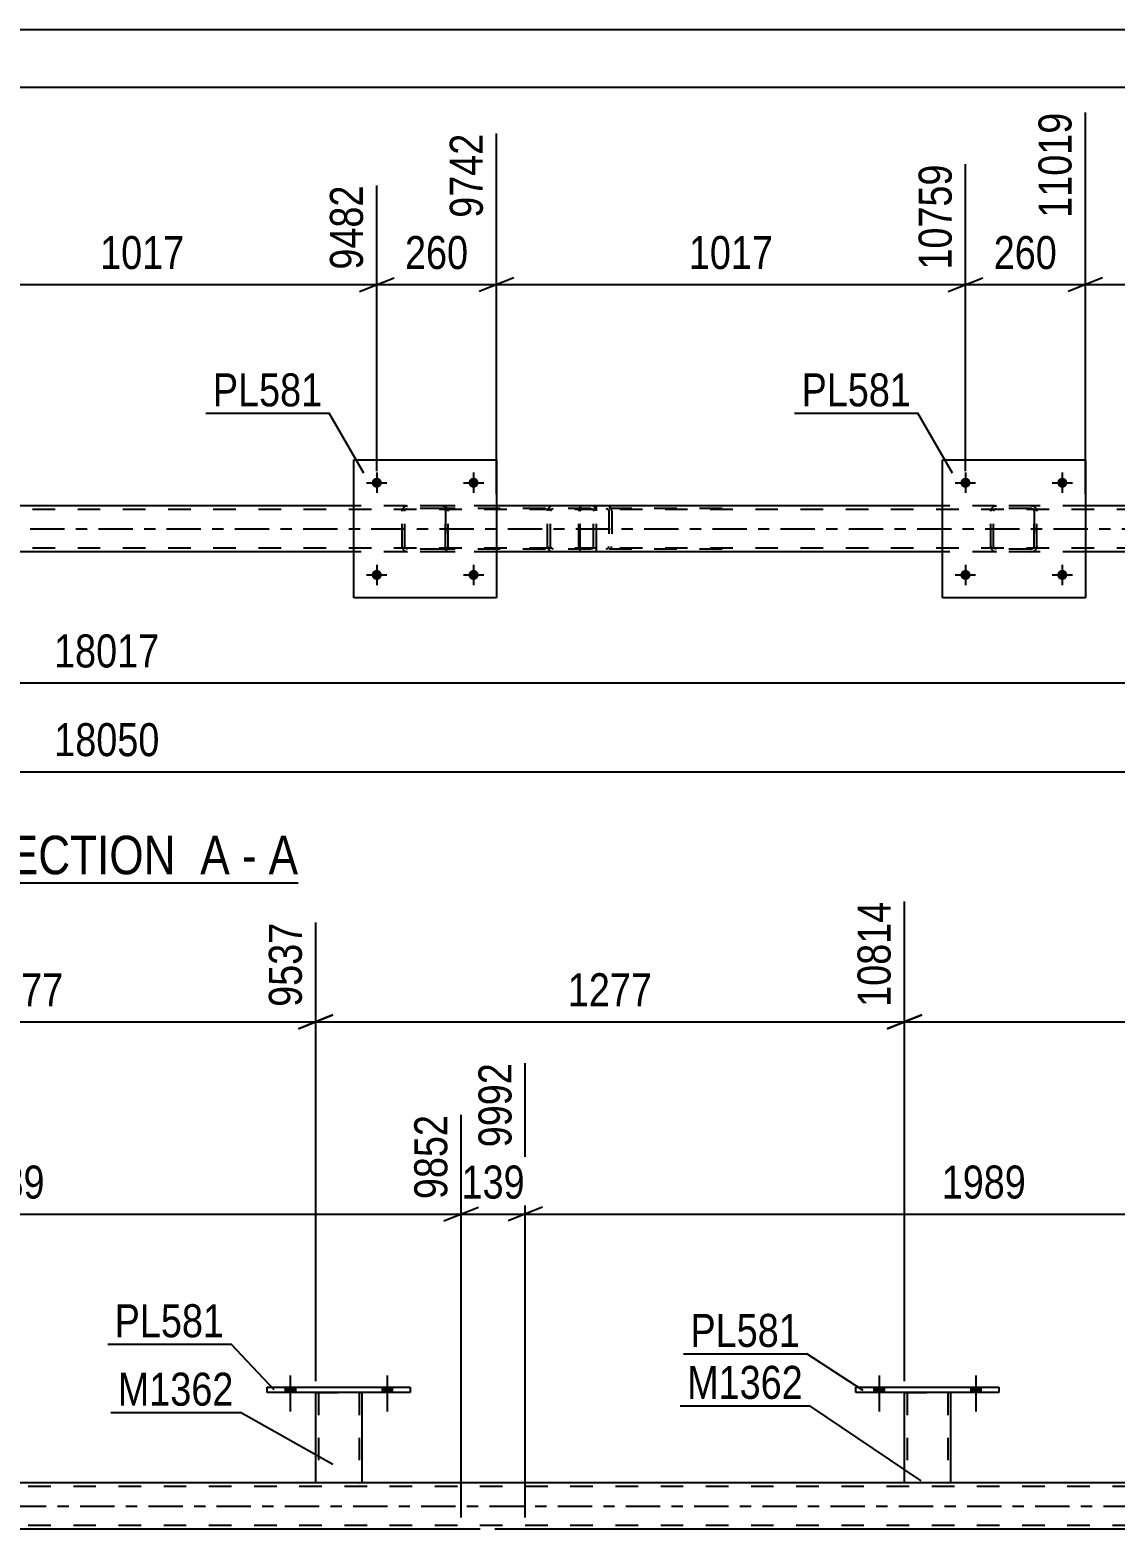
# Model space of a CAD drawing. Header units: millimetres. Extents: x 0 to 841, y 0 to 594.
# Drawn here: x 434.7 to 528.8, y 463.9 to 594 of the extents above; entities that cross this region are included whole.
import ezdxf

# ---------------------------------------------------------------- set-up
doc = ezdxf.new("R2010")
doc.units = ezdxf.units.MM
doc.linetypes.add('DXK_LINE_DOT2', pattern=[3.9198, 1.9599, -1.9599])
doc.linetypes.add('DXK_LINE_DOT3', pattern=[5.9187, 2.979, -0.9799, 0.9799, -0.9799])
doc.styles.add('Arial Narrow', font='ARIALN.TTF', dxfattribs={"height": 0.2})

# ---------------------------------------------------------------- blocks, each defined once
blk = doc.blocks.new('Unknown-232924665-1133')
at = {"color": 5, "linetype": 'Continuous'}
for p, q in [((841, 594), (0, 594)), ((836, 589), (5, 589))]:
    blk.add_line(p, q, dxfattribs=at)
blk = doc.blocks.new('Unknown-232924665-11 - 2062')
at = {"color": 6, "linetype": 'Continuous'}
blk.add_line((430.32, 519.97), (457.97, 519.97), dxfattribs=at)
at = {"color": 0, "linetype": 'Continuous'}
for points in [[(448.43, 520.72), (448.43, 524.22), (430.32, 524.22), (430.32, 520.72)], [(452.04, 520.72), (452.04, 524.22), (449.48, 524.22), (449.48, 520.72)], [(454.36, 520.72), (454.36, 524.22), (453.09, 524.22), (453.09, 520.72)], [(457.97, 520.72), (457.97, 524.22), (455.41, 524.22), (455.41, 520.72)]]:
    blk.add_wipeout(points, dxfattribs=at)
at = {"color": 7, "linetype": 'Continuous', "style": 'Arial Narrow'}
for s, p in [('SECTION ', (430.32, 520.72)), ('A', (449.48, 520.72)), ('A', (455.41, 520.72)), ('-', (453.09, 520.72))]:
    blk.add_text(s, height=3.34, dxfattribs=at).set_placement(p)
blk = doc.blocks.new('Bolt-232924665-23157 - 2062')
at = {"linetype": 'Continuous'}
for points in [[(465.23, 554.7, -1), (464.35, 554.7, -1)], [(473.63, 554.7, -1), (472.75, 554.7, -1)]]:
    blk.add_hatch(color=1, dxfattribs=at).paths.add_polyline_path(points)
at = {"color": 1, "linetype": 'Continuous'}
for p, q in [((463.91, 554.7), (465.67, 554.7)), ((464.79, 555.58), (464.79, 553.82)), ((472.31, 554.7), (474.07, 554.7)), ((473.19, 555.58), (473.19, 553.82))]:
    blk.add_line(p, q, dxfattribs=at)
blk = doc.blocks.new('Part-232924665-2103 - 2062')
at = {"color": 7, "linetype": 'DXK_LINE_DOT2'}
for p, q in [((750.47, 552.38), (85.52, 552.38)), ((475.19, 552.7), (462.79, 552.7)), ((526.27, 552.7), (513.87, 552.7)), ((750.47, 549.02), (85.52, 549.02)), ((475.19, 548.7), (462.79, 548.7)), ((526.27, 548.7), (513.87, 548.7))]:
    blk.add_line(p, q, dxfattribs=at)
at = {"color": 2, "linetype": 'Continuous'}
for p, q in [((462.79, 552.7), (424.1, 552.7)), ((513.87, 552.7), (475.19, 552.7)), ((564.95, 552.7), (526.27, 552.7)), ((462.79, 548.7), (424.1, 548.7)), ((513.87, 548.7), (475.19, 548.7)), ((564.95, 548.7), (526.27, 548.7))]:
    blk.add_line(p, q, dxfattribs=at)
at = {"color": 7, "linetype": 'DXK_LINE_DOT3'}
blk.add_line((85.52, 550.7), (750.47, 550.7), dxfattribs=at)
blk = doc.blocks.new('Part-232924665-2174 - 2062')
at = {"color": 7, "linetype": 'DXK_LINE_DOT2'}
for p, q in [((483.35, 552.7), (468.37, 552.7)), ((483.35, 552.46), (468.37, 552.46)), ((479.64, 552.36), (479.61, 552.22)), ((479.61, 549.18), (479.61, 552.22)), ((479.65, 552.41), (479.64, 552.36)), ((479.86, 552.22), (479.88, 552.32)), ((479.86, 549.18), (479.86, 552.22)), ((479.88, 552.32), (479.94, 552.39)), ((480.12, 552.7), (479.92, 552.67)), ((479.94, 552.39), (480.02, 552.45)), ((480.02, 552.45), (480.12, 552.46)), ((483.55, 552.67), (483.35, 552.7)), ((483.35, 552.46), (483.45, 552.45)), ((483.45, 552.45), (483.54, 552.39)), ((483.54, 552.39), (483.59, 552.32)), ((483.59, 552.32), (483.61, 552.22)), ((483.61, 549.18), (483.61, 552.22)), ((483.84, 552.36), (483.83, 552.41)), ((483.87, 552.22), (483.84, 552.36)), ((483.87, 549.18), (483.87, 552.22)), ((479.61, 549.18), (479.63, 549.1)), ((479.63, 549.1), (479.65, 549)), ((479.88, 549.12), (479.86, 549.18)), ((479.88, 549.09), (479.88, 549.12)), ((479.94, 549.01), (479.88, 549.09)), ((483.59, 549.09), (483.54, 549.01)), ((483.59, 549.09), (483.6, 549.12)), ((483.6, 549.12), (483.61, 549.18)), ((483.83, 549), (483.85, 549.1)), ((483.85, 549.1), (483.87, 549.18)), ((483.35, 548.94), (468.37, 548.94)), ((483.35, 548.7), (468.37, 548.7)), ((479.92, 548.74), (480.12, 548.7)), ((480.02, 548.96), (479.94, 549.01)), ((480.12, 548.94), (480.02, 548.96)), ((483.45, 548.96), (483.35, 548.94)), ((483.35, 548.7), (483.55, 548.74)), ((483.54, 549.01), (483.45, 548.96))]:
    blk.add_line(p, q, dxfattribs=at)
for centre, start, end in [((480.1, 552.2), 110.7583, 155.68), ((483.37, 552.2), 24.32, 69.2417), ((480.1, 549.2), 204.32, 249.2417)]:
    blk.add_arc(centre, 0.496, start, end, dxfattribs=at)
blk = doc.blocks.new('Part-232924665-23130 - 2062')
at = {"color": 2, "linetype": 'Continuous'}
for p, q in [((513.87, 544.7), (513.87, 556.7)), ((513.87, 556.7), (526.27, 556.7)), ((526.27, 556.7), (526.27, 544.7)), ((526.27, 544.7), (513.87, 544.7))]:
    blk.add_line(p, q, dxfattribs=at)
blk = doc.blocks.new('Bolt-232924665-23159 - 2062')
at = {"linetype": 'Continuous'}
for points in [[(516.31, 554.7, -1), (515.43, 554.7, -1)], [(524.71, 554.7, -1), (523.83, 554.7, -1)]]:
    blk.add_hatch(color=1, dxfattribs=at).paths.add_polyline_path(points)
at = {"color": 1, "linetype": 'Continuous'}
for p, q in [((514.99, 554.7), (516.75, 554.7)), ((515.87, 555.58), (515.87, 553.82)), ((523.39, 554.7), (525.15, 554.7)), ((524.27, 555.58), (524.27, 553.82))]:
    blk.add_line(p, q, dxfattribs=at)
blk = doc.blocks.new('Part-232924665-2188 - 2062')
at = {"color": 7, "linetype": 'DXK_LINE_DOT2'}
for p, q in [((482.34, 552.41), (482.32, 552.22)), ((482.32, 549.18), (482.32, 552.22)), ((482.4, 552.56), (482.34, 552.41)), ((482.49, 552.67), (482.4, 552.56)), ((482.45, 552.22), (482.46, 552.32)), ((482.45, 549.18), (482.45, 552.22)), ((482.46, 552.32), (482.49, 552.39)), ((482.59, 552.7), (482.49, 552.67)), ((482.49, 552.39), (482.54, 552.45)), ((482.54, 552.45), (482.59, 552.46)), ((494.75, 552.7), (482.59, 552.7)), ((494.75, 552.46), (482.59, 552.46)), ((483.87, 552.46), (483.87, 552.7)), ((484.87, 552.67), (484.68, 552.7)), ((484.68, 552.46), (484.78, 552.45)), ((484.78, 552.45), (484.86, 552.39)), ((484.86, 552.39), (484.91, 552.32)), ((484.91, 552.32), (484.93, 552.22)), ((484.93, 552.22), (484.93, 549.18)), ((485.16, 552.36), (485.15, 552.41)), ((485.18, 552.22), (485.16, 552.36)), ((485.18, 552.22), (485.18, 549.18)), ((482.32, 549.18), (482.34, 549)), ((482.46, 549.09), (482.45, 549.18)), ((482.49, 549.01), (482.46, 549.09)), ((484.91, 549.09), (484.86, 549.01)), ((484.91, 549.09), (484.92, 549.12)), ((484.92, 549.12), (484.93, 549.18)), ((485.15, 549), (485.17, 549.1)), ((485.17, 549.1), (485.18, 549.18)), ((482.34, 549), (482.4, 548.84)), ((482.4, 548.84), (482.49, 548.74)), ((482.54, 548.96), (482.49, 549.01)), ((482.49, 548.74), (482.59, 548.7)), ((482.59, 548.94), (482.54, 548.96)), ((494.75, 548.94), (482.59, 548.94)), ((494.75, 548.7), (482.59, 548.7)), ((483.87, 548.7), (483.87, 548.94)), ((484.78, 548.96), (484.68, 548.94)), ((484.68, 548.7), (484.87, 548.74)), ((484.86, 549.01), (484.78, 548.96))]:
    blk.add_line(p, q, dxfattribs=at)
blk.add_arc((484.7, 552.21), 0.492, 23.8494, 68.8059, dxfattribs=at)
blk = doc.blocks.new('Part-232924665-23127 - 2062')
at = {"color": 7, "linetype": 'DXK_LINE_DOT2'}
for p, q in [((466.99, 552.22), (467.02, 552.41)), ((467.02, 552.41), (466.99, 552.22)), ((466.99, 549.18), (466.99, 552.22)), ((466.99, 549.18), (466.99, 552.22)), ((467.23, 552.22), (467.24, 552.31)), ((467.23, 549.18), (467.23, 552.22)), ((467.23, 549.18), (467.23, 552.22)), ((467.24, 552.31), (467.3, 552.39)), ((467.28, 552.67), (467.47, 552.7)), ((467.47, 552.7), (467.28, 552.67)), ((467.3, 552.39), (467.37, 552.44)), ((467.37, 552.44), (467.47, 552.46)), ((470.51, 552.7), (467.47, 552.7)), ((470.51, 552.46), (467.47, 552.46)), ((470.51, 552.7), (470.69, 552.67)), ((470.69, 552.67), (470.51, 552.7)), ((470.51, 552.46), (470.6, 552.44)), ((470.6, 552.44), (470.67, 552.39)), ((470.67, 552.39), (470.73, 552.31)), ((470.73, 552.31), (470.75, 552.22)), ((470.75, 549.18), (470.75, 552.22)), ((470.75, 552.22), (470.75, 549.18)), ((470.95, 552.41), (470.99, 552.22)), ((470.99, 552.22), (470.95, 552.41)), ((470.99, 549.18), (470.99, 552.22)), ((470.99, 549.18), (470.99, 552.22)), ((467.02, 549), (466.99, 549.18)), ((466.99, 549.18), (467.02, 549)), ((467.24, 549.09), (467.23, 549.18)), ((470.75, 549.18), (470.73, 549.09)), ((470.99, 549.18), (470.95, 549)), ((470.95, 549), (470.99, 549.18)), ((467.3, 549.01), (467.24, 549.09)), ((467.47, 548.7), (467.28, 548.74)), ((467.28, 548.74), (467.47, 548.7)), ((467.37, 548.96), (467.3, 549.01)), ((467.47, 548.94), (467.37, 548.96)), ((470.51, 548.94), (467.47, 548.94)), ((470.51, 548.7), (467.47, 548.7)), ((470.6, 548.96), (470.51, 548.94)), ((470.69, 548.74), (470.51, 548.7)), ((470.51, 548.7), (470.69, 548.74)), ((470.67, 549.01), (470.6, 548.96)), ((470.73, 549.09), (470.67, 549.01))]:
    blk.add_line(p, q, dxfattribs=at)
at = {"color": 7, "linetype": 'DXK_LINE_DOT3'}
blk.add_line((468.99, 550.7), (468.99, 550.7), dxfattribs=at)
at = {"color": 7, "linetype": 'DXK_LINE_DOT2'}
for centre, start, end in [((467.47, 552.22), 112.5, 157.5), ((467.47, 552.22), 112.5, 157.5), ((470.51, 552.22), 22.5, 67.5), ((470.51, 552.22), 22.5, 67.5), ((467.47, 549.18), 202.5, 247.5), ((467.47, 549.18), 202.5, 247.5), ((470.51, 549.18), 292.5, 337.5), ((470.51, 549.18), 292.5, 337.5)]:
    blk.add_arc(centre, 0.48, start, end, dxfattribs=at)
blk = doc.blocks.new('Part-232924665-23128 - 2062')
at = {"color": 2, "linetype": 'Continuous'}
for p, q in [((462.79, 544.7), (462.79, 556.7)), ((462.79, 556.7), (475.19, 556.7)), ((475.19, 556.7), (475.19, 544.7)), ((475.19, 544.7), (462.79, 544.7))]:
    blk.add_line(p, q, dxfattribs=at)
blk = doc.blocks.new('Part-232924665-23129 - 2062')
at = {"color": 7, "linetype": 'DXK_LINE_DOT2'}
for p, q in [((518.07, 552.22), (518.1, 552.41)), ((518.1, 552.41), (518.07, 552.22)), ((518.07, 549.18), (518.07, 552.22)), ((518.07, 549.18), (518.07, 552.22)), ((518.31, 552.22), (518.32, 552.31)), ((518.31, 549.18), (518.31, 552.22)), ((518.31, 549.18), (518.31, 552.22)), ((518.32, 552.31), (518.38, 552.39)), ((518.36, 552.67), (518.55, 552.7)), ((518.55, 552.7), (518.36, 552.67)), ((518.38, 552.39), (518.45, 552.44)), ((518.45, 552.44), (518.55, 552.46)), ((521.59, 552.7), (518.55, 552.7)), ((521.59, 552.46), (518.55, 552.46)), ((521.59, 552.7), (521.77, 552.67)), ((521.77, 552.67), (521.59, 552.7)), ((521.59, 552.46), (521.68, 552.44)), ((521.68, 552.44), (521.76, 552.39)), ((521.76, 552.39), (521.81, 552.31)), ((521.81, 552.31), (521.83, 552.22)), ((521.83, 549.18), (521.83, 552.22)), ((521.83, 552.22), (521.83, 549.18)), ((522.03, 552.41), (522.07, 552.22)), ((522.07, 552.22), (522.03, 552.41)), ((522.07, 549.18), (522.07, 552.22)), ((522.07, 549.18), (522.07, 552.22)), ((518.1, 549), (518.07, 549.18)), ((518.07, 549.18), (518.1, 549)), ((518.32, 549.09), (518.31, 549.18)), ((521.83, 549.18), (521.81, 549.09)), ((522.07, 549.18), (522.03, 549)), ((522.03, 549), (522.07, 549.18)), ((518.38, 549.01), (518.32, 549.09)), ((518.55, 548.7), (518.36, 548.74)), ((518.36, 548.74), (518.55, 548.7)), ((518.45, 548.96), (518.38, 549.01)), ((518.55, 548.94), (518.45, 548.96)), ((521.59, 548.94), (518.55, 548.94)), ((521.59, 548.7), (518.55, 548.7)), ((521.68, 548.96), (521.59, 548.94)), ((521.77, 548.74), (521.59, 548.7)), ((521.59, 548.7), (521.77, 548.74)), ((521.76, 549.01), (521.68, 548.96)), ((521.81, 549.09), (521.76, 549.01))]:
    blk.add_line(p, q, dxfattribs=at)
at = {"color": 7, "linetype": 'DXK_LINE_DOT3'}
blk.add_line((520.07, 550.7), (520.07, 550.7), dxfattribs=at)
at = {"color": 7, "linetype": 'DXK_LINE_DOT2'}
for centre, start, end in [((518.55, 552.22), 112.5, 157.5), ((518.55, 552.22), 112.5, 157.5), ((521.59, 552.22), 22.5, 67.5), ((521.59, 552.22), 22.5, 67.5), ((518.55, 549.18), 202.5, 247.5), ((518.55, 549.18), 202.5, 247.5), ((521.59, 549.18), 292.5, 337.5), ((521.59, 549.18), 292.5, 337.5)]:
    blk.add_arc(centre, 0.48, start, end, dxfattribs=at)
blk = doc.blocks.new('Bolt-232924665-23156 - 2062')
at = {"linetype": 'Continuous'}
for points in [[(465.23, 546.7, -1), (464.35, 546.7, -1)], [(473.63, 546.7, -1), (472.75, 546.7, -1)]]:
    blk.add_hatch(color=1, dxfattribs=at).paths.add_polyline_path(points)
at = {"color": 1, "linetype": 'Continuous'}
for p, q in [((463.91, 546.7), (465.67, 546.7)), ((464.79, 547.58), (464.79, 545.82)), ((472.31, 546.7), (474.07, 546.7)), ((473.19, 547.58), (473.19, 545.82))]:
    blk.add_line(p, q, dxfattribs=at)
blk = doc.blocks.new('Bolt-232924665-23158 - 2062')
at = {"linetype": 'Continuous'}
for points in [[(516.31, 546.7, -1), (515.43, 546.7, -1)], [(524.71, 546.7, -1), (523.83, 546.7, -1)]]:
    blk.add_hatch(color=1, dxfattribs=at).paths.add_polyline_path(points)
at = {"color": 1, "linetype": 'Continuous'}
for p, q in [((514.99, 546.7), (516.75, 546.7)), ((515.87, 547.58), (515.87, 545.82)), ((523.39, 546.7), (525.15, 546.7)), ((524.27, 547.58), (524.27, 545.82))]:
    blk.add_line(p, q, dxfattribs=at)
blk = doc.blocks.new('Bolt-232924665-23580 - 2333')
at = {"linetype": 'Continuous'}
for points in [[(456.85, 475.72), (457.73, 475.72), (457.73, 476.2), (456.85, 476.2)], [(465.25, 475.72), (466.13, 475.72), (466.13, 476.2), (465.25, 476.2)]]:
    blk.add_hatch(color=1, dxfattribs=at).paths.add_polyline_path(points)
at = {"color": 1, "linetype": 'Continuous'}
for p, q in [((457.29, 477.2), (457.29, 474.08)), ((465.69, 477.2), (465.69, 474.08)), ((456.85, 476.2), (456.85, 475.72)), ((457.73, 476.2), (457.73, 475.72)), ((465.25, 476.2), (465.25, 475.72)), ((466.13, 476.2), (466.13, 475.72))]:
    blk.add_line(p, q, dxfattribs=at)
blk = doc.blocks.new('Part-232924665-2512 - 2333')
at = {"color": 7, "linetype": 'DXK_LINE_DOT2'}
for p, q in [((785.37, 467.56), (78.02, 467.56)), ((463.49, 467.88), (459.49, 467.88)), ((514.57, 467.88), (510.57, 467.88)), ((785.37, 464.2), (78.02, 464.2)), ((731.77, 463.88), (216.71, 463.88)), ((477.68, 463.88), (472.11, 463.88))]:
    blk.add_line(p, q, dxfattribs=at)
at = {"color": 2, "linetype": 'Continuous'}
for p, q in [((459.49, 467.88), (412.4, 467.88)), ((510.57, 467.88), (463.49, 467.88)), ((561.65, 467.88), (514.57, 467.88)), ((472.11, 463.88), (392.55, 463.88)), ((557.24, 463.88), (477.68, 463.88))]:
    blk.add_line(p, q, dxfattribs=at)
at = {"color": 7, "linetype": 'DXK_LINE_DOT3'}
blk.add_line((78.02, 465.88), (785.37, 465.88), dxfattribs=at)
blk = doc.blocks.new('Bolt-232924665-23582 - 2333')
at = {"linetype": 'Continuous'}
for points in [[(507.93, 475.72), (508.81, 475.72), (508.81, 476.2), (507.93, 476.2)], [(516.33, 475.72), (517.21, 475.72), (517.21, 476.2), (516.33, 476.2)]]:
    blk.add_hatch(color=1, dxfattribs=at).paths.add_polyline_path(points)
at = {"color": 1, "linetype": 'Continuous'}
for p, q in [((508.37, 477.2), (508.37, 474.08)), ((516.77, 477.2), (516.77, 474.08)), ((507.93, 476.2), (507.93, 475.72)), ((508.81, 476.2), (508.81, 475.72)), ((516.33, 476.2), (516.33, 475.72)), ((517.21, 476.2), (517.21, 475.72))]:
    blk.add_line(p, q, dxfattribs=at)
blk = doc.blocks.new('Part-232924665-23550 - 2333')
at = {"color": 7, "linetype": 'DXK_LINE_DOT2'}
for p, q in [((459.49, 475.73), (463.49, 475.73)), ((459.49, 475.72), (459.49, 475.73)), ((459.49, 475.73), (459.49, 475.72)), ((459.73, 475.73), (459.73, 467.88)), ((463.25, 475.73), (463.25, 467.88)), ((463.49, 475.73), (463.49, 475.72)), ((463.49, 475.72), (463.49, 475.73)), ((463.23, 467.88), (463.25, 467.88))]:
    blk.add_line(p, q, dxfattribs=at)
at = {"color": 2, "linetype": 'Continuous'}
for p, q in [((459.49, 467.88), (459.49, 475.72)), ((463.49, 475.72), (463.49, 467.88)), ((463.45, 467.88), (459.49, 467.88)), ((463.49, 467.88), (463.45, 467.88))]:
    blk.add_line(p, q, dxfattribs=at)
blk = doc.blocks.new('Part-232924665-23551 - 2333')
at = {"color": 2, "linetype": 'Continuous'}
for p, q in [((455.29, 475.72), (455.29, 476.2)), ((455.29, 476.2), (467.69, 476.2)), ((467.69, 475.72), (455.29, 475.72)), ((467.69, 476.2), (467.69, 475.72))]:
    blk.add_line(p, q, dxfattribs=at)
blk = doc.blocks.new('Part-232924665-23552 - 2333')
at = {"color": 7, "linetype": 'DXK_LINE_DOT2'}
for p, q in [((510.57, 475.73), (514.57, 475.73)), ((510.57, 475.72), (510.57, 475.73)), ((510.57, 475.73), (510.57, 475.72)), ((510.81, 475.73), (510.81, 467.88)), ((514.33, 475.73), (514.33, 467.88)), ((514.57, 475.73), (514.57, 475.72)), ((514.57, 475.72), (514.57, 475.73)), ((514.31, 467.88), (514.33, 467.88))]:
    blk.add_line(p, q, dxfattribs=at)
at = {"color": 2, "linetype": 'Continuous'}
for p, q in [((510.57, 467.88), (510.57, 475.72)), ((514.57, 475.72), (514.57, 467.88)), ((514.53, 467.88), (510.57, 467.88)), ((514.57, 467.88), (514.53, 467.88))]:
    blk.add_line(p, q, dxfattribs=at)
blk = doc.blocks.new('Part-232924665-23553 - 2333')
at = {"color": 2, "linetype": 'Continuous'}
for p, q in [((506.37, 475.72), (506.37, 476.2)), ((506.37, 476.2), (518.77, 476.2)), ((518.77, 475.72), (506.37, 475.72)), ((518.77, 476.2), (518.77, 475.72))]:
    blk.add_line(p, q, dxfattribs=at)
blk = doc.blocks.new('Bolt-232924665-23579 - 2333')
at = {"linetype": 'Continuous'}
for points in [[(456.85, 475.72), (457.73, 475.72), (457.73, 476.2), (456.85, 476.2)], [(465.25, 475.72), (466.13, 475.72), (466.13, 476.2), (465.25, 476.2)]]:
    blk.add_hatch(color=1, dxfattribs=at).paths.add_polyline_path(points)
at = {"color": 1, "linetype": 'Continuous'}
for p, q in [((457.29, 477.2), (457.29, 474.08)), ((465.69, 477.2), (465.69, 474.08)), ((456.85, 476.2), (456.85, 475.72)), ((457.73, 476.2), (457.73, 475.72)), ((465.25, 476.2), (465.25, 475.72)), ((466.13, 476.2), (466.13, 475.72))]:
    blk.add_line(p, q, dxfattribs=at)
blk = doc.blocks.new('Bolt-232924665-23581 - 2333')
at = {"linetype": 'Continuous'}
for points in [[(507.93, 475.72), (508.81, 475.72), (508.81, 476.2), (507.93, 476.2)], [(516.33, 475.72), (517.21, 475.72), (517.21, 476.2), (516.33, 476.2)]]:
    blk.add_hatch(color=1, dxfattribs=at).paths.add_polyline_path(points)
at = {"color": 1, "linetype": 'Continuous'}
for p, q in [((508.37, 477.2), (508.37, 474.08)), ((516.77, 477.2), (516.77, 474.08)), ((507.93, 476.2), (507.93, 475.72)), ((508.81, 476.2), (508.81, 475.72)), ((516.33, 476.2), (516.33, 475.72)), ((517.21, 476.2), (517.21, 475.72))]:
    blk.add_line(p, q, dxfattribs=at)
blk = doc.blocks.new('StraightDimension-232924665-26215 - 2062')
at = {"color": 7, "linetype": 'Continuous'}
for p, q in [((526.27, 553.7), (526.27, 586.84)), ((515.87, 555.7), (515.87, 582.34)), ((514.37, 571.3), (517.37, 572.5)), ((515.87, 571.9), (526.27, 571.9)), ((527.77, 572.5), (524.77, 571.3))]:
    blk.add_line(p, q, dxfattribs=at)
at = {"color": 0}
blk.add_wipeout([(524.41, 572.65), (524.41, 576.85), (517.72, 576.85), (517.72, 572.65)], dxfattribs=at)
at = {"color": 3, "style": 'Arial Narrow'}
blk.add_text('260', height=2.863, dxfattribs=at).set_placement((518.32, 573.25))
at = {"color": 0, "linetype": 'Continuous'}
blk.add_wipeout([(525.67, 587.44), (521.47, 587.44), (521.47, 577.1), (525.67, 577.1)], dxfattribs=at)
at = {"color": 3, "linetype": 'Continuous', "style": 'Arial Narrow'}
blk.add_text('11019', height=2.863, rotation=90.0002, dxfattribs=at).set_placement((525.07, 577.7))
blk = doc.blocks.new('StraightDimension-232924665-2277 - 2062')
at = {"color": 7, "linetype": 'Continuous'}
blk.add_line((85.52, 537.32), (797.19, 537.32), dxfattribs=at)
at = {"color": 0}
blk.add_wipeout([(446.53, 538.07), (446.53, 542.27), (436.19, 542.27), (436.19, 538.07)], dxfattribs=at)
at = {"color": 3, "style": 'Arial Narrow'}
blk.add_text('18017', height=2.863, dxfattribs=at).set_placement((436.79, 538.67))
blk = doc.blocks.new('StraightDimension-232924665-26214 - 2062')
at = {"color": 7, "linetype": 'Continuous'}
for p, q in [((526.27, 553.7), (526.27, 586.84)), ((566.95, 555.7), (566.95, 582.34)), ((527.77, 572.5), (524.77, 571.3)), ((526.27, 571.9), (566.95, 571.9)), ((565.45, 571.3), (568.45, 572.5))]:
    blk.add_line(p, q, dxfattribs=at)
at = {"color": 0}
blk.add_wipeout([(550.86, 572.65), (550.86, 576.85), (542.35, 576.85), (542.35, 572.65)], dxfattribs=at)
at = {"color": 3, "style": 'Arial Narrow'}
blk.add_text('1017', height=2.863, dxfattribs=at).set_placement((542.95, 573.25))
at = {"color": 0, "linetype": 'Continuous'}
blk.add_wipeout([(566.35, 582.94), (562.15, 582.94), (562.15, 572.6), (566.35, 572.6)], dxfattribs=at)
at = {"color": 3, "linetype": 'Continuous', "style": 'Arial Narrow'}
blk.add_text('12036', height=2.863, rotation=90.0002, dxfattribs=at).set_placement((565.75, 573.2))
blk = doc.blocks.new('StraightDimension-232924665-26216 - 2062')
at = {"color": 7, "linetype": 'Continuous'}
for p, q in [((475.19, 553.7), (475.19, 585.01)), ((515.87, 555.7), (515.87, 582.34)), ((476.69, 572.5), (473.69, 571.3)), ((475.19, 571.9), (515.87, 571.9)), ((514.37, 571.3), (517.37, 572.5))]:
    blk.add_line(p, q, dxfattribs=at)
at = {"color": 0}
blk.add_wipeout([(499.78, 572.65), (499.78, 576.85), (491.27, 576.85), (491.27, 572.65)], dxfattribs=at)
at = {"color": 3, "style": 'Arial Narrow'}
blk.add_text('1017', height=2.863, dxfattribs=at).set_placement((491.87, 573.25))
at = {"color": 0, "linetype": 'Continuous'}
blk.add_wipeout([(515.27, 582.94), (511.07, 582.94), (511.07, 572.6), (515.27, 572.6)], dxfattribs=at)
at = {"color": 3, "linetype": 'Continuous', "style": 'Arial Narrow'}
blk.add_text('10759', height=2.863, rotation=90.0002, dxfattribs=at).set_placement((514.67, 573.2))
blk = doc.blocks.new('StraightDimension-232924665-26217 - 2062')
at = {"color": 7, "linetype": 'Continuous'}
for p, q in [((475.19, 553.7), (475.19, 585.01)), ((464.79, 555.7), (464.79, 580.51)), ((463.29, 571.3), (466.29, 572.5)), ((464.79, 571.9), (475.19, 571.9)), ((476.69, 572.5), (473.69, 571.3))]:
    blk.add_line(p, q, dxfattribs=at)
at = {"color": 0}
blk.add_wipeout([(473.33, 572.65), (473.33, 576.85), (466.64, 576.85), (466.64, 572.65)], dxfattribs=at)
at = {"color": 3, "style": 'Arial Narrow'}
blk.add_text('260', height=2.863, dxfattribs=at).set_placement((467.24, 573.25))
at = {"color": 0, "linetype": 'Continuous'}
blk.add_wipeout([(474.59, 585.61), (470.39, 585.61), (470.39, 577.1), (474.59, 577.1)], dxfattribs=at)
at = {"color": 3, "linetype": 'Continuous', "style": 'Arial Narrow'}
blk.add_text('9742', height=2.863, rotation=90.0002, dxfattribs=at).set_placement((473.99, 577.7))
blk = doc.blocks.new('StraightDimension-232924665-26218 - 2062')
at = {"color": 7, "linetype": 'Continuous'}
for p, q in [((424.1, 553.7), (424.1, 585.01)), ((464.79, 555.7), (464.79, 580.51)), ((425.6, 572.5), (422.6, 571.3)), ((424.1, 571.9), (464.79, 571.9)), ((463.29, 571.3), (466.29, 572.5))]:
    blk.add_line(p, q, dxfattribs=at)
at = {"color": 0}
blk.add_wipeout([(448.7, 572.65), (448.7, 576.85), (440.19, 576.85), (440.19, 572.65)], dxfattribs=at)
at = {"color": 3, "style": 'Arial Narrow'}
blk.add_text('1017', height=2.863, dxfattribs=at).set_placement((440.79, 573.25))
at = {"color": 0, "linetype": 'Continuous'}
blk.add_wipeout([(464.19, 581.11), (459.99, 581.11), (459.99, 572.6), (464.19, 572.6)], dxfattribs=at)
at = {"color": 3, "linetype": 'Continuous', "style": 'Arial Narrow'}
blk.add_text('9482', height=2.863, rotation=90.0002, dxfattribs=at).set_placement((463.59, 573.2))
blk = doc.blocks.new('StraightDimension-232924665-26873 - 2062')
at = {"color": 7, "linetype": 'Continuous'}
blk.add_line((84.88, 529.62), (797.88, 529.62), dxfattribs=at)
at = {"color": 0}
blk.add_wipeout([(446.55, 530.37), (446.55, 534.57), (436.21, 534.57), (436.21, 530.37)], dxfattribs=at)
at = {"color": 3, "style": 'Arial Narrow'}
blk.add_text('18050', height=2.863, dxfattribs=at).set_placement((436.81, 530.97))
blk = doc.blocks.new('StraightDimension-232924665-28676 - 2333')
at = {"color": 7, "linetype": 'Continuous'}
for p, q in [((408.4, 476.72), (408.4, 516.52)), ((459.49, 476.72), (459.49, 516.52)), ((409.9, 508.51), (406.9, 507.31)), ((408.4, 507.91), (459.49, 507.91)), ((457.99, 507.31), (460.99, 508.51))]:
    blk.add_line(p, q, dxfattribs=at)
at = {"color": 0}
blk.add_wipeout([(438.2, 508.66), (438.2, 512.86), (429.69, 512.86), (429.69, 508.66)], dxfattribs=at)
at = {"color": 3, "style": 'Arial Narrow'}
blk.add_text('1277', height=2.863, dxfattribs=at).set_placement((430.29, 509.26))
at = {"color": 0, "linetype": 'Continuous'}
blk.add_wipeout([(458.89, 517.12), (454.69, 517.12), (454.69, 508.61), (458.89, 508.61)], dxfattribs=at)
at = {"color": 3, "linetype": 'Continuous', "style": 'Arial Narrow'}
blk.add_text('9537', height=2.863, rotation=90.0002, dxfattribs=at).set_placement((458.29, 509.21))
blk = doc.blocks.new('StraightDimension-232924665-21695 - 2333')
at = {"color": 7, "linetype": 'Continuous'}
for p, q in [((477.68, 464.88), (477.68, 504.33)), ((557.24, 464.88), (557.24, 501.66)), ((479.18, 491.82), (476.18, 490.62)), ((477.68, 491.22), (557.24, 491.22)), ((555.74, 490.62), (558.74, 491.82))]:
    blk.add_line(p, q, dxfattribs=at)
at = {"color": 0}
blk.add_wipeout([(521.72, 491.97), (521.72, 496.17), (513.21, 496.17), (513.21, 491.97)], dxfattribs=at)
at = {"color": 3, "style": 'Arial Narrow'}
blk.add_text('1989', height=2.863, dxfattribs=at).set_placement((513.81, 492.57))
at = {"color": 0, "linetype": 'Continuous'}
blk.add_wipeout([(556.64, 502.26), (552.44, 502.26), (552.44, 491.92), (556.64, 491.92)], dxfattribs=at)
at = {"color": 3, "linetype": 'Continuous', "style": 'Arial Narrow'}
blk.add_text('11981', height=2.863, rotation=90.0002, dxfattribs=at).set_placement((556.04, 492.52))
blk = doc.blocks.new('StraightDimension-232924665-28674 - 2333')
at = {"color": 7, "linetype": 'Continuous'}
for p, q in [((510.57, 476.73), (510.57, 518.35)), ((561.65, 476.72), (561.65, 518.35)), ((512.07, 508.51), (509.07, 507.31)), ((510.57, 507.91), (561.65, 507.91)), ((560.15, 507.31), (563.15, 508.51))]:
    blk.add_line(p, q, dxfattribs=at)
at = {"color": 0}
blk.add_wipeout([(540.36, 508.66), (540.36, 512.86), (531.85, 512.86), (531.85, 508.66)], dxfattribs=at)
at = {"color": 3, "style": 'Arial Narrow'}
blk.add_text('1277', height=2.863, dxfattribs=at).set_placement((532.45, 509.26))
at = {"color": 0, "linetype": 'Continuous'}
blk.add_wipeout([(561.05, 518.95), (556.85, 518.95), (556.85, 508.61), (561.05, 508.61)], dxfattribs=at)
at = {"color": 3, "linetype": 'Continuous', "style": 'Arial Narrow'}
blk.add_text('12091', height=2.863, rotation=90.0002, dxfattribs=at).set_placement((560.45, 509.21))
blk = doc.blocks.new('StraightDimension-232924665-21696 - 2333')
at = {"color": 7, "linetype": 'Continuous'}
for p, q in [((477.68, 464.88), (477.68, 504.33)), ((472.11, 464.88), (472.11, 499.83)), ((470.61, 490.62), (473.61, 491.82)), ((472.11, 491.22), (477.68, 491.22)), ((479.18, 491.82), (476.18, 490.62))]:
    blk.add_line(p, q, dxfattribs=at)
at = {"color": 0}
blk.add_wipeout([(478.24, 491.97), (478.24, 496.17), (471.55, 496.17), (471.55, 491.97)], dxfattribs=at)
at = {"color": 3, "style": 'Arial Narrow'}
blk.add_text('139', height=2.863, dxfattribs=at).set_placement((472.15, 492.57))
at = {"color": 0, "linetype": 'Continuous'}
blk.add_wipeout([(477.08, 504.93), (472.88, 504.93), (472.88, 496.42), (477.08, 496.42)], dxfattribs=at)
at = {"color": 3, "linetype": 'Continuous', "style": 'Arial Narrow'}
blk.add_text('9992', height=2.863, rotation=90.0002, dxfattribs=at).set_placement((476.48, 497.02))
blk = doc.blocks.new('StraightDimension-232924665-21697 - 2333')
at = {"color": 7, "linetype": 'Continuous'}
for p, q in [((392.55, 464.88), (392.55, 504.33)), ((472.11, 464.88), (472.11, 499.83)), ((394.05, 491.82), (391.05, 490.62)), ((392.55, 491.22), (472.11, 491.22)), ((470.61, 490.62), (473.61, 491.82))]:
    blk.add_line(p, q, dxfattribs=at)
at = {"color": 0}
blk.add_wipeout([(436.59, 491.97), (436.59, 496.17), (428.07, 496.17), (428.07, 491.97)], dxfattribs=at)
at = {"color": 3, "style": 'Arial Narrow'}
blk.add_text('1989', height=2.863, dxfattribs=at).set_placement((428.67, 492.57))
at = {"color": 0, "linetype": 'Continuous'}
blk.add_wipeout([(471.51, 500.43), (467.31, 500.43), (467.31, 491.92), (471.51, 491.92)], dxfattribs=at)
at = {"color": 3, "linetype": 'Continuous', "style": 'Arial Narrow'}
blk.add_text('9852', height=2.863, rotation=90.0002, dxfattribs=at).set_placement((470.91, 492.52))
blk = doc.blocks.new('StraightDimension-232924665-28675 - 2333')
at = {"color": 7, "linetype": 'Continuous'}
for p, q in [((510.57, 476.73), (510.57, 518.35)), ((459.49, 476.72), (459.49, 516.52)), ((460.99, 508.51), (457.99, 507.31)), ((459.49, 507.91), (510.57, 507.91)), ((509.07, 507.31), (512.07, 508.51))]:
    blk.add_line(p, q, dxfattribs=at)
at = {"color": 0}
blk.add_wipeout([(489.28, 508.66), (489.28, 512.86), (480.77, 512.86), (480.77, 508.66)], dxfattribs=at)
at = {"color": 3, "style": 'Arial Narrow'}
blk.add_text('1277', height=2.863, dxfattribs=at).set_placement((481.37, 509.26))
at = {"color": 0, "linetype": 'Continuous'}
blk.add_wipeout([(509.97, 518.95), (505.77, 518.95), (505.77, 508.61), (509.97, 508.61)], dxfattribs=at)
at = {"color": 3, "linetype": 'Continuous', "style": 'Arial Narrow'}
blk.add_text('10814', height=2.863, rotation=90.0002, dxfattribs=at).set_placement((509.37, 509.21))
blk = doc.blocks.new('Mark-232924665-27022 - 2062')
at = {"color": 0}
blk.add_wipeout([(460.07, 561.33), (460.07, 564.33), (450.57, 564.33), (450.57, 561.33)], dxfattribs=at)
blk.add_wipeout([(460.07, 561.33), (460.07, 564.33), (450.57, 564.33), (450.57, 561.33)], dxfattribs=at)
at = {"color": 30, "linetype": 'Continuous'}
for p in [(449.97, 560.73), (463.67, 555.53)]:
    blk.add_line(p, (460.67, 560.73), dxfattribs=at)
at = {"color": 3, "style": 'Arial Narrow'}
blk.add_text('PL581', height=2.863, dxfattribs=at).set_placement((450.57, 561.33))
blk = doc.blocks.new('Mark-232924665-27025 - 2062')
at = {"color": 0}
blk.add_wipeout([(511.15, 561.33), (511.15, 564.33), (501.65, 564.33), (501.65, 561.33)], dxfattribs=at)
blk.add_wipeout([(511.15, 561.33), (511.15, 564.33), (501.65, 564.33), (501.65, 561.33)], dxfattribs=at)
at = {"color": 30, "linetype": 'Continuous'}
for p in [(501.05, 560.73), (514.75, 555.53)]:
    blk.add_line(p, (511.75, 560.73), dxfattribs=at)
at = {"color": 3, "style": 'Arial Narrow'}
blk.add_text('PL581', height=2.863, dxfattribs=at).set_placement((501.65, 561.33))
blk = doc.blocks.new('Mark-232924665-27181 - 2333')
at = {"color": 0}
blk.add_wipeout([(451.56, 480.53), (451.56, 483.53), (442.05, 483.53), (442.05, 480.53)], dxfattribs=at)
blk.add_wipeout([(451.56, 480.53), (451.56, 483.53), (442.05, 483.53), (442.05, 480.53)], dxfattribs=at)
at = {"color": 30, "linetype": 'Continuous'}
for p in [(441.45, 479.93), (455.9, 475.97)]:
    blk.add_line(p, (452.16, 479.93), dxfattribs=at)
at = {"color": 3, "style": 'Arial Narrow'}
blk.add_text('PL581', height=2.863, dxfattribs=at).set_placement((442.05, 480.53))
blk = doc.blocks.new('Mark-232924665-27178 - 2333')
at = {"color": 0}
blk.add_wipeout([(452.38, 474.59), (452.38, 477.59), (442.32, 477.59), (442.32, 474.59)], dxfattribs=at)
blk.add_wipeout([(452.38, 474.59), (452.38, 477.59), (442.32, 477.59), (442.32, 474.59)], dxfattribs=at)
at = {"color": 30, "linetype": 'Continuous'}
for p in [(441.72, 473.99), (460.97, 469.47)]:
    blk.add_line(p, (452.98, 473.99), dxfattribs=at)
at = {"color": 3, "style": 'Arial Narrow'}
blk.add_text('M1362', height=2.863, dxfattribs=at).set_placement((442.32, 474.59))
blk = doc.blocks.new('Mark-232924665-27184 - 2333')
at = {"color": 0}
blk.add_wipeout([(501.77, 475.18), (501.77, 478.18), (491.72, 478.18), (491.72, 475.18)], dxfattribs=at)
blk.add_wipeout([(501.77, 475.18), (501.77, 478.18), (491.72, 478.18), (491.72, 475.18)], dxfattribs=at)
at = {"color": 30, "linetype": 'Continuous'}
for p in [(491.12, 474.58), (512.03, 468.08)]:
    blk.add_line(p, (502.37, 474.58), dxfattribs=at)
at = {"color": 3, "style": 'Arial Narrow'}
blk.add_text('M1362', height=2.863, dxfattribs=at).set_placement((491.72, 475.18))
blk = doc.blocks.new('Mark-232924665-27187 - 2333')
at = {"color": 0}
blk.add_wipeout([(501.52, 479.69), (501.52, 482.69), (492.01, 482.69), (492.01, 479.69)], dxfattribs=at)
blk.add_wipeout([(501.52, 479.69), (501.52, 482.69), (492.01, 482.69), (492.01, 479.69)], dxfattribs=at)
at = {"color": 30, "linetype": 'Continuous'}
for p in [(491.41, 479.09), (506.99, 475.92)]:
    blk.add_line(p, (502.12, 479.09), dxfattribs=at)
at = {"color": 3, "style": 'Arial Narrow'}
blk.add_text('PL581', height=2.863, dxfattribs=at).set_placement((492.01, 479.69))

msp = doc.modelspace()

# ---------------------------------------------------------------- block references
for name in ['Unknown-232924665-1133', 'Part-232924665-23128 - 2062', 'Part-232924665-23130 - 2062', 'Part-232924665-2103 - 2062', 'Bolt-232924665-23157 - 2062', 'Bolt-232924665-23159 - 2062', 'Part-232924665-23127 - 2062', 'Part-232924665-2174 - 2062', 'Part-232924665-2188 - 2062', 'Part-232924665-23129 - 2062', 'Bolt-232924665-23156 - 2062', 'Bolt-232924665-23158 - 2062', 'Bolt-232924665-23580 - 2333', 'Bolt-232924665-23579 - 2333', 'Bolt-232924665-23582 - 2333', 'Bolt-232924665-23581 - 2333', 'Part-232924665-23551 - 2333', 'Part-232924665-23550 - 2333', 'Part-232924665-23553 - 2333', 'Part-232924665-23552 - 2333', 'Part-232924665-2512 - 2333']:
    msp.add_blockref(name, (0, 0))

# ---------------------------------------------------------------- next in the draw order: block references
for name in ['StraightDimension-232924665-26215 - 2062', 'StraightDimension-232924665-2277 - 2062', 'Unknown-232924665-11 - 2062', 'StraightDimension-232924665-28676 - 2333', 'StraightDimension-232924665-21695 - 2333']:
    msp.add_blockref(name, (0, 0))

# ---------------------------------------------------------------- next in the draw order: block references
for name in ['StraightDimension-232924665-26214 - 2062', 'StraightDimension-232924665-26216 - 2062', 'StraightDimension-232924665-26873 - 2062', 'StraightDimension-232924665-28674 - 2333', 'StraightDimension-232924665-21696 - 2333']:
    msp.add_blockref(name, (0, 0))

# ---------------------------------------------------------------- next in the draw order: block references
for name in ['StraightDimension-232924665-26217 - 2062', 'Mark-232924665-27025 - 2062', 'StraightDimension-232924665-21697 - 2333']:
    msp.add_blockref(name, (0, 0))

# ---------------------------------------------------------------- next in the draw order: block references
for name in ['StraightDimension-232924665-26218 - 2062', 'StraightDimension-232924665-28675 - 2333', 'Mark-232924665-27181 - 2333']:
    msp.add_blockref(name, (0, 0))

# ---------------------------------------------------------------- next in the draw order: block references
for name in ['Mark-232924665-27022 - 2062', 'Mark-232924665-27178 - 2333', 'Mark-232924665-27184 - 2333']:
    msp.add_blockref(name, (0, 0))

# ---------------------------------------------------------------- next in the draw order: block references
msp.add_blockref('Mark-232924665-27187 - 2333', (0, 0))

doc.saveas('drawing.dxf')
